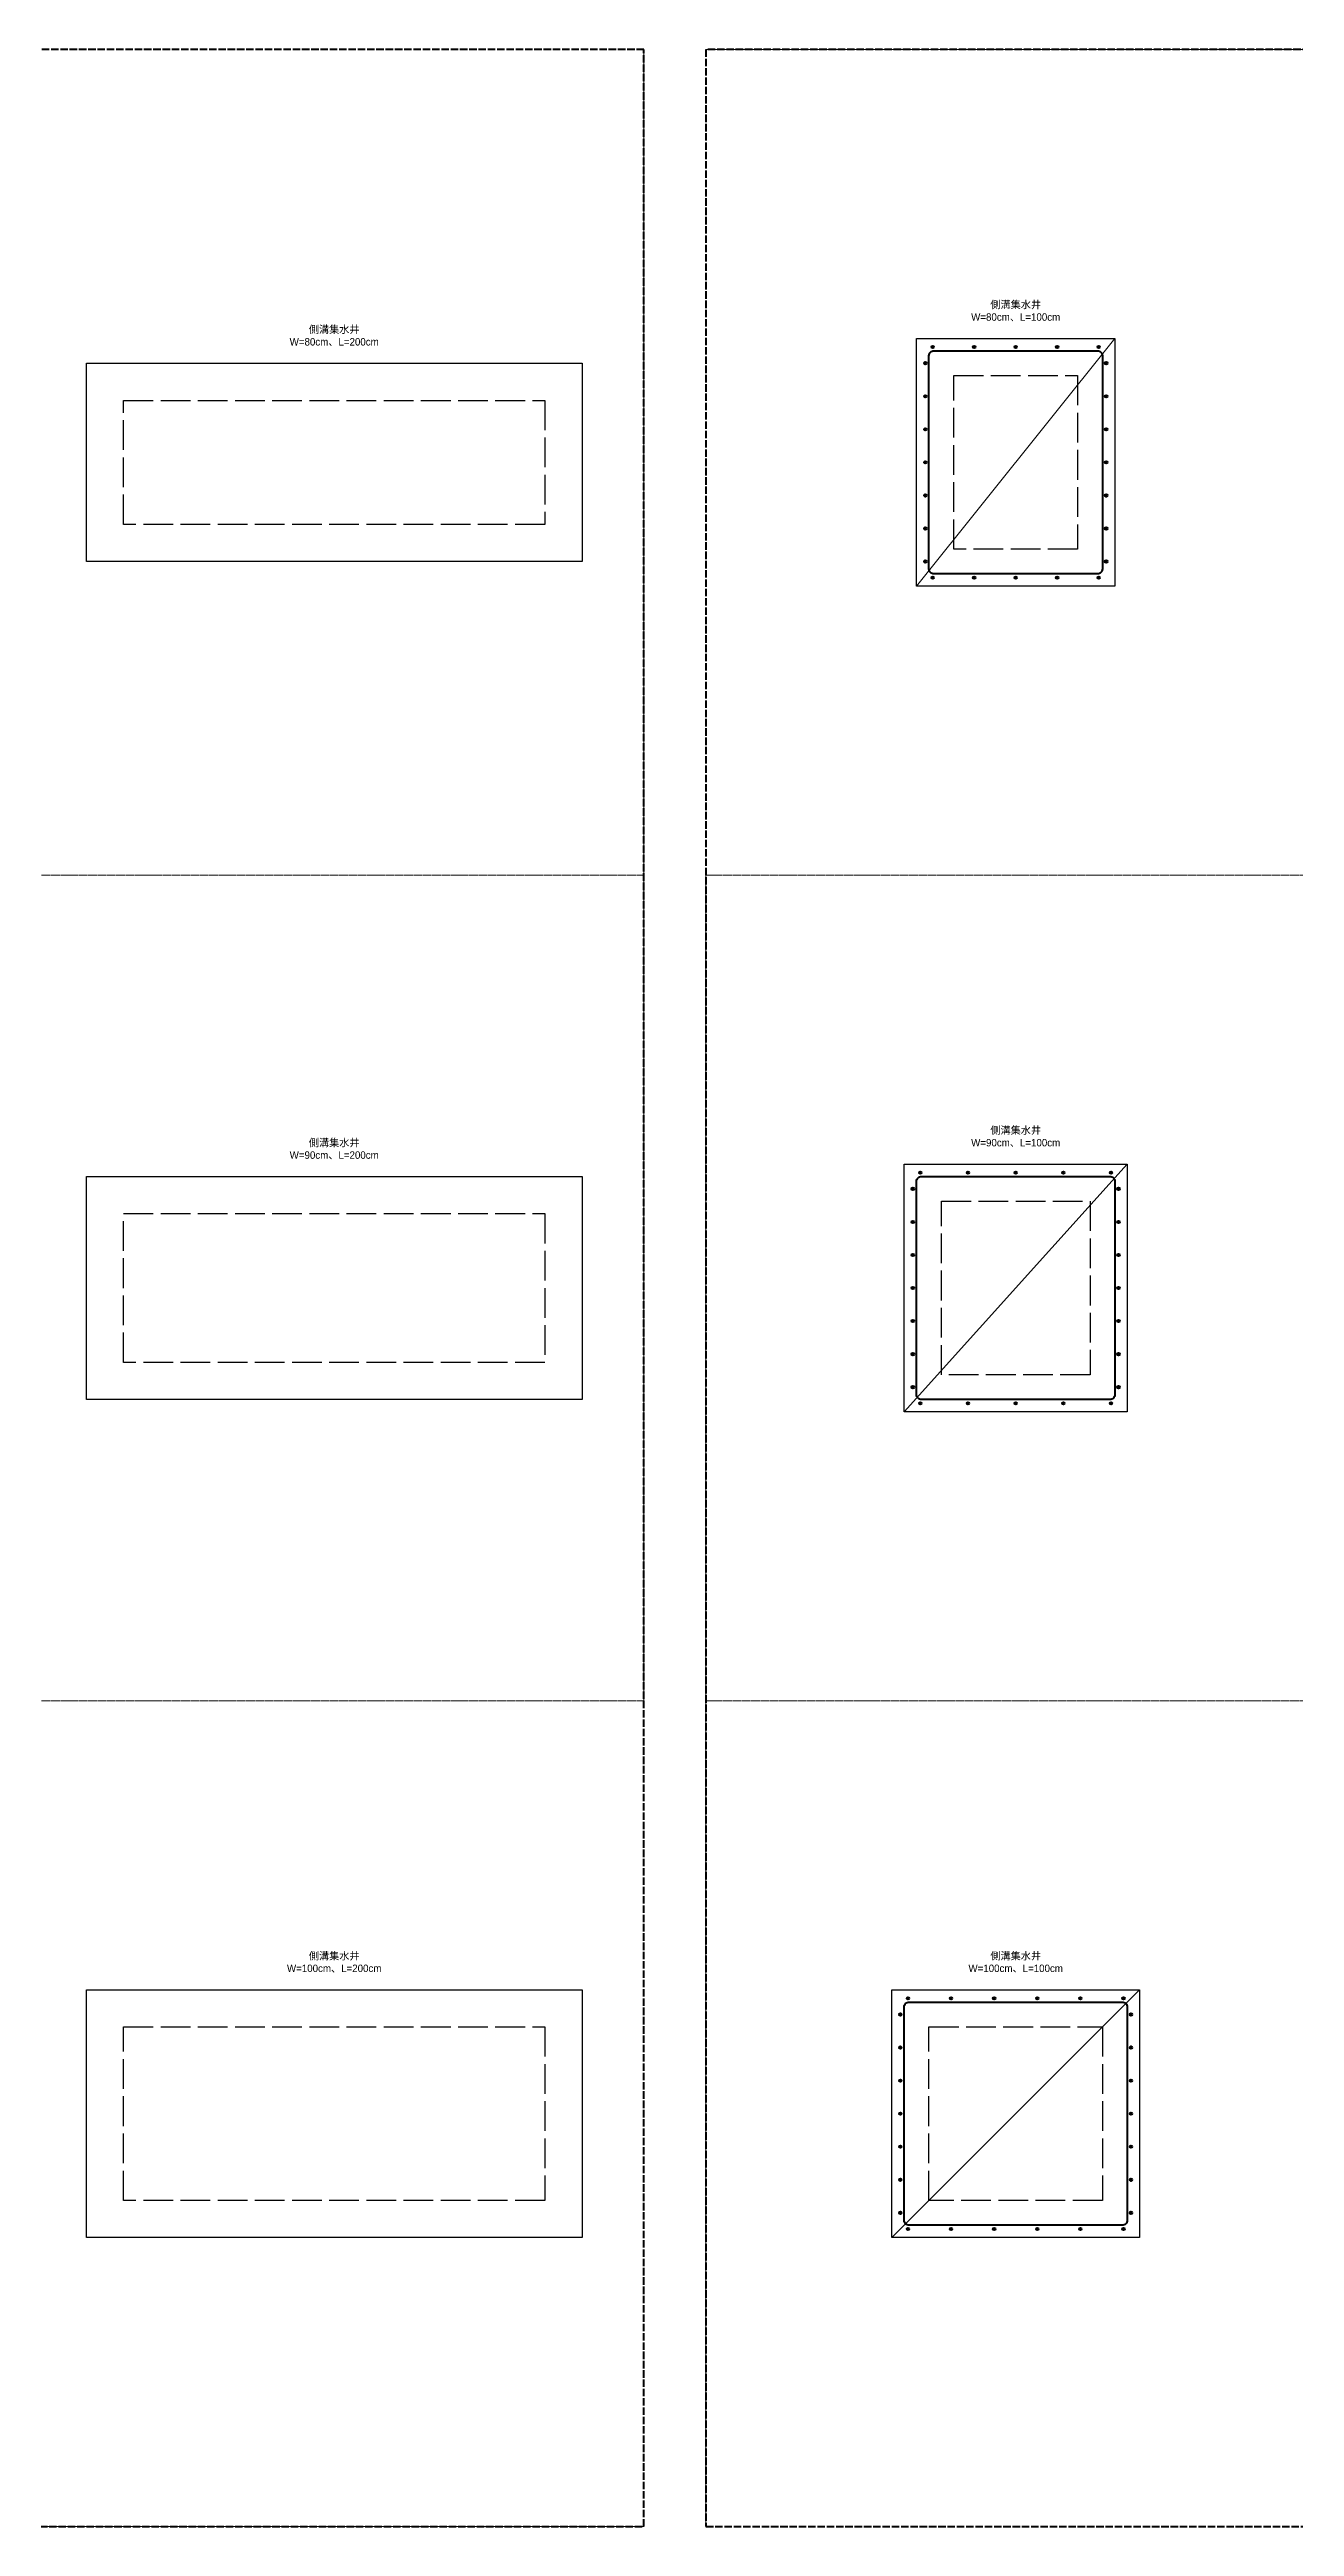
# Model space of a CAD drawing. Extents: x -6810 to 5075, y -2187 to 1200.
# Drawn here: x 3010 to 3512, y -999 to 0 of the extents above; entities that cross this region are included whole.
import ezdxf

# ---------------------------------------------------------------- set-up
doc = ezdxf.new("R2010")
doc.units = 0
doc.header["$MEASUREMENT"] = 0
doc.linetypes.add('ACAD_ISO02W100', pattern=[15, 12, -3])
for name, color, linetype, lineweight in [('一、1.基本-圖框', 7, 'Continuous', 20), ('一、3.基本-變更', 1, 'Continuous', 50), ('二、2.繪圖-施作項目', 181, 'Continuous', 30), ('二、5.繪圖-鋼筋', 60, 'Continuous', 50)]:
    doc.layers.add(name, color=color, linetype=linetype, lineweight=lineweight)
doc.layers.add('一、4.基本-隱藏', color=9, linetype='ACAD_ISO02W100', lineweight=20, plot=False)
doc.layers.add('三、3.文字-註解文字', color=2, linetype='Continuous')
doc.styles.add('註解文字', font='MS PGothic.ttf', dxfattribs={"height": 3})

msp = doc.modelspace()

# ---------------------------------------------------------------- hatches: boundary and pattern name
at = {"layer": '二、5.繪圖-鋼筋'}
h = msp.add_hatch(color=256, dxfattribs=at)
h.dxf.hatch_style = 1
h.paths.add_polyline_path([(3367, -120, 1), (3366, -120, 1)])
h = msp.add_hatch(color=256, dxfattribs=at)
h.dxf.hatch_style = 1
h.paths.add_polyline_path([(3383.75, -120, 1), (3382.75, -120, 1)])
h = msp.add_hatch(color=256, dxfattribs=at)
h.dxf.hatch_style = 1
h.paths.add_polyline_path([(3400.5, -120, 1), (3399.5, -120, 1)])
h = msp.add_hatch(color=256, dxfattribs=at)
h.dxf.hatch_style = 1
h.paths.add_polyline_path([(3417.25, -120, 1), (3416.25, -120, 1)])
h = msp.add_hatch(color=256, dxfattribs=at)
h.dxf.hatch_style = 1
h.paths.add_polyline_path([(3434, -120, 1), (3433, -120, 1)])
h = msp.add_hatch(color=256, dxfattribs=at)
h.dxf.hatch_style = 1
h.paths.add_polyline_path([(3363, -126.5, -1), (3364, -126.5, -1)])
h = msp.add_hatch(color=256, dxfattribs=at)
h.dxf.hatch_style = 1
h.paths.add_polyline_path([(3437, -126.5, 1), (3436, -126.5, 1)])
h = msp.add_hatch(color=256, dxfattribs=at)
h.dxf.hatch_style = 1
h.paths.add_polyline_path([(3363, -139.85, -1), (3364, -139.85, -1)])
h = msp.add_hatch(color=256, dxfattribs=at)
h.dxf.hatch_style = 1
h.paths.add_polyline_path([(3437, -139.85, 1), (3436, -139.85, 1)])
h = msp.add_hatch(color=256, dxfattribs=at)
h.dxf.hatch_style = 1
h.paths.add_polyline_path([(3363, -153.18, -1), (3364, -153.18, -1)])
h = msp.add_hatch(color=256, dxfattribs=at)
h.dxf.hatch_style = 1
h.paths.add_polyline_path([(3437, -153.18, 1), (3436, -153.18, 1)])
h = msp.add_hatch(color=256, dxfattribs=at)
h.dxf.hatch_style = 1
h.paths.add_polyline_path([(3363, -166.5, -1), (3364, -166.5, -1)])
h = msp.add_hatch(color=256, dxfattribs=at)
h.dxf.hatch_style = 1
h.paths.add_polyline_path([(3437, -166.5, 1), (3436, -166.5, 1)])
h = msp.add_hatch(color=256, dxfattribs=at)
h.dxf.hatch_style = 1
h.paths.add_polyline_path([(3363, -179.84, -1), (3364, -179.84, -1)])
h = msp.add_hatch(color=256, dxfattribs=at)
h.dxf.hatch_style = 1
h.paths.add_polyline_path([(3437, -179.84, 1), (3436, -179.84, 1)])
h = msp.add_hatch(color=256, dxfattribs=at)
h.dxf.hatch_style = 1
h.paths.add_polyline_path([(3363, -193.17, -1), (3364, -193.17, -1)])
h = msp.add_hatch(color=256, dxfattribs=at)
h.dxf.hatch_style = 1
h.paths.add_polyline_path([(3437, -193.17, 1), (3436, -193.17, 1)])
h = msp.add_hatch(color=256, dxfattribs=at)
h.dxf.hatch_style = 1
h.paths.add_polyline_path([(3363, -206.5, -1), (3364, -206.5, -1)])
h = msp.add_hatch(color=256, dxfattribs=at)
h.dxf.hatch_style = 1
h.paths.add_polyline_path([(3437, -206.5, 1), (3436, -206.5, 1)])
h = msp.add_hatch(color=256, dxfattribs=at)
h.dxf.hatch_style = 1
h.paths.add_polyline_path([(3367, -213, -1), (3366, -213, -1)])
h = msp.add_hatch(color=256, dxfattribs=at)
h.dxf.hatch_style = 1
h.paths.add_polyline_path([(3383.75, -213, -1), (3382.75, -213, -1)])
h = msp.add_hatch(color=256, dxfattribs=at)
h.dxf.hatch_style = 1
h.paths.add_polyline_path([(3400.5, -213, -1), (3399.5, -213, -1)])
h = msp.add_hatch(color=256, dxfattribs=at)
h.dxf.hatch_style = 1
h.paths.add_polyline_path([(3417.25, -213, -1), (3416.25, -213, -1)])
h = msp.add_hatch(color=256, dxfattribs=at)
h.dxf.hatch_style = 1
h.paths.add_polyline_path([(3434, -213, -1), (3433, -213, -1)])
h = msp.add_hatch(color=256, dxfattribs=at)
h.dxf.hatch_style = 1
h.paths.add_polyline_path([(3358, -459.5, -1), (3359, -459.5, -1)])
h = msp.add_hatch(color=256, dxfattribs=at)
h.dxf.hatch_style = 1
h.paths.add_polyline_path([(3362, -453, 1), (3361, -453, 1)])
h = msp.add_hatch(color=256, dxfattribs=at)
h.dxf.hatch_style = 1
h.paths.add_polyline_path([(3381.25, -453, 1), (3380.25, -453, 1)])
h = msp.add_hatch(color=256, dxfattribs=at)
h.dxf.hatch_style = 1
h.paths.add_polyline_path([(3400.5, -453, 1), (3399.5, -453, 1)])
h = msp.add_hatch(color=256, dxfattribs=at)
h.dxf.hatch_style = 1
h.paths.add_polyline_path([(3419.75, -453, 1), (3418.75, -453, 1)])
h = msp.add_hatch(color=256, dxfattribs=at)
h.dxf.hatch_style = 1
h.paths.add_polyline_path([(3439, -453, 1), (3438, -453, 1)])
h = msp.add_hatch(color=256, dxfattribs=at)
h.dxf.hatch_style = 1
h.paths.add_polyline_path([(3442, -459.5, 1), (3441, -459.5, 1)])
h = msp.add_hatch(color=256, dxfattribs=at)
h.dxf.hatch_style = 1
h.paths.add_polyline_path([(3358, -472.85, -1), (3359, -472.85, -1)])
h = msp.add_hatch(color=256, dxfattribs=at)
h.dxf.hatch_style = 1
h.paths.add_polyline_path([(3442, -472.85, 1), (3441, -472.85, 1)])
h = msp.add_hatch(color=256, dxfattribs=at)
h.dxf.hatch_style = 1
h.paths.add_polyline_path([(3358, -486.18, -1), (3359, -486.18, -1)])
h = msp.add_hatch(color=256, dxfattribs=at)
h.dxf.hatch_style = 1
h.paths.add_polyline_path([(3442, -486.18, 1), (3441, -486.18, 1)])
h = msp.add_hatch(color=256, dxfattribs=at)
h.dxf.hatch_style = 1
h.paths.add_polyline_path([(3358, -499.5, -1), (3359, -499.5, -1)])
h = msp.add_hatch(color=256, dxfattribs=at)
h.dxf.hatch_style = 1
h.paths.add_polyline_path([(3442, -499.5, 1), (3441, -499.5, 1)])
h = msp.add_hatch(color=256, dxfattribs=at)
h.dxf.hatch_style = 1
h.paths.add_polyline_path([(3358, -512.84, -1), (3359, -512.84, -1)])
h = msp.add_hatch(color=256, dxfattribs=at)
h.dxf.hatch_style = 1
h.paths.add_polyline_path([(3442, -512.84, 1), (3441, -512.84, 1)])
h = msp.add_hatch(color=256, dxfattribs=at)
h.dxf.hatch_style = 1
h.paths.add_polyline_path([(3358, -526.17, -1), (3359, -526.17, -1)])
h = msp.add_hatch(color=256, dxfattribs=at)
h.dxf.hatch_style = 1
h.paths.add_polyline_path([(3442, -526.17, 1), (3441, -526.17, 1)])
h = msp.add_hatch(color=256, dxfattribs=at)
h.dxf.hatch_style = 1
h.paths.add_polyline_path([(3358, -539.5, -1), (3359, -539.5, -1)])
h = msp.add_hatch(color=256, dxfattribs=at)
h.dxf.hatch_style = 1
h.paths.add_polyline_path([(3442, -539.5, 1), (3441, -539.5, 1)])
h = msp.add_hatch(color=256, dxfattribs=at)
h.dxf.hatch_style = 1
h.paths.add_polyline_path([(3362, -546, -1), (3361, -546, -1)])
h = msp.add_hatch(color=256, dxfattribs=at)
h.dxf.hatch_style = 1
h.paths.add_polyline_path([(3381.25, -546, -1), (3380.25, -546, -1)])
h = msp.add_hatch(color=256, dxfattribs=at)
h.dxf.hatch_style = 1
h.paths.add_polyline_path([(3400.5, -546, -1), (3399.5, -546, -1)])
h = msp.add_hatch(color=256, dxfattribs=at)
h.dxf.hatch_style = 1
h.paths.add_polyline_path([(3419.75, -546, -1), (3418.75, -546, -1)])
h = msp.add_hatch(color=256, dxfattribs=at)
h.dxf.hatch_style = 1
h.paths.add_polyline_path([(3439, -546, -1), (3438, -546, -1)])
h = msp.add_hatch(color=256, dxfattribs=at)
h.dxf.hatch_style = 1
h.paths.add_polyline_path([(3357, -786, 1), (3356, -786, 1)])
h = msp.add_hatch(color=256, dxfattribs=at)
h.dxf.hatch_style = 1
h.paths.add_polyline_path([(3374.4, -786, 1), (3373.4, -786, 1)])
h = msp.add_hatch(color=256, dxfattribs=at)
h.dxf.hatch_style = 1
h.paths.add_polyline_path([(3391.8, -786, 1), (3390.8, -786, 1)])
h = msp.add_hatch(color=256, dxfattribs=at)
h.dxf.hatch_style = 1
h.paths.add_polyline_path([(3409.2, -786, 1), (3408.2, -786, 1)])
h = msp.add_hatch(color=256, dxfattribs=at)
h.dxf.hatch_style = 1
h.paths.add_polyline_path([(3426.6, -786, 1), (3425.6, -786, 1)])
h = msp.add_hatch(color=256, dxfattribs=at)
h.dxf.hatch_style = 1
h.paths.add_polyline_path([(3444, -786, 1), (3443, -786, 1)])
h = msp.add_hatch(color=256, dxfattribs=at)
h.dxf.hatch_style = 1
h.paths.add_polyline_path([(3353, -792.5, -1), (3354, -792.5, -1)])
h = msp.add_hatch(color=256, dxfattribs=at)
h.dxf.hatch_style = 1
h.paths.add_polyline_path([(3447, -792.5, 1), (3446, -792.5, 1)])
h = msp.add_hatch(color=256, dxfattribs=at)
h.dxf.hatch_style = 1
h.paths.add_polyline_path([(3353, -805.85, -1), (3354, -805.85, -1)])
h = msp.add_hatch(color=256, dxfattribs=at)
h.dxf.hatch_style = 1
h.paths.add_polyline_path([(3447, -805.85, 1), (3446, -805.85, 1)])
h = msp.add_hatch(color=256, dxfattribs=at)
h.dxf.hatch_style = 1
h.paths.add_polyline_path([(3353, -819.18, -1), (3354, -819.18, -1)])
h = msp.add_hatch(color=256, dxfattribs=at)
h.dxf.hatch_style = 1
h.paths.add_polyline_path([(3447, -819.18, 1), (3446, -819.18, 1)])
h = msp.add_hatch(color=256, dxfattribs=at)
h.dxf.hatch_style = 1
h.paths.add_polyline_path([(3353, -832.5, -1), (3354, -832.5, -1)])
h = msp.add_hatch(color=256, dxfattribs=at)
h.dxf.hatch_style = 1
h.paths.add_polyline_path([(3447, -832.5, 1), (3446, -832.5, 1)])
h = msp.add_hatch(color=256, dxfattribs=at)
h.dxf.hatch_style = 1
h.paths.add_polyline_path([(3353, -845.84, -1), (3354, -845.84, -1)])
h = msp.add_hatch(color=256, dxfattribs=at)
h.dxf.hatch_style = 1
h.paths.add_polyline_path([(3447, -845.84, 1), (3446, -845.84, 1)])
h = msp.add_hatch(color=256, dxfattribs=at)
h.dxf.hatch_style = 1
h.paths.add_polyline_path([(3353, -859.17, -1), (3354, -859.17, -1)])
h = msp.add_hatch(color=256, dxfattribs=at)
h.dxf.hatch_style = 1
h.paths.add_polyline_path([(3447, -859.17, 1), (3446, -859.17, 1)])
h = msp.add_hatch(color=256, dxfattribs=at)
h.dxf.hatch_style = 1
h.paths.add_polyline_path([(3353, -872.5, -1), (3354, -872.5, -1)])
h = msp.add_hatch(color=256, dxfattribs=at)
h.dxf.hatch_style = 1
h.paths.add_polyline_path([(3357, -879, -1), (3356, -879, -1)])
h = msp.add_hatch(color=256, dxfattribs=at)
h.dxf.hatch_style = 1
h.paths.add_polyline_path([(3374.4, -879, -1), (3373.4, -879, -1)])
h = msp.add_hatch(color=256, dxfattribs=at)
h.dxf.hatch_style = 1
h.paths.add_polyline_path([(3391.8, -879, -1), (3390.8, -879, -1)])
h = msp.add_hatch(color=256, dxfattribs=at)
h.dxf.hatch_style = 1
h.paths.add_polyline_path([(3409.2, -879, -1), (3408.2, -879, -1)])
h = msp.add_hatch(color=256, dxfattribs=at)
h.dxf.hatch_style = 1
h.paths.add_polyline_path([(3426.6, -879, -1), (3425.6, -879, -1)])
h = msp.add_hatch(color=256, dxfattribs=at)
h.dxf.hatch_style = 1
h.paths.add_polyline_path([(3444, -879, -1), (3443, -879, -1)])
h = msp.add_hatch(color=256, dxfattribs=at)
h.dxf.hatch_style = 1
h.paths.add_polyline_path([(3447, -872.5, 1), (3446, -872.5, 1)])

# ---------------------------------------------------------------- linework, layer by layer
at = {"layer": '一、1.基本-圖框'}
for points in [[(3440, -116.5), (3360, -216.5)], [(3445, -449.5), (3355, -549.5)], [(3450, -782.5), (3350, -882.5)]]:
    msp.add_lwpolyline(points, dxfattribs=at)
at = {"layer": '一、3.基本-變更', "linetype": 'ACAD_ISO02W100', "ltscale": 0.25}
for points in [[(3250, 0), (2500, 0), (2500, -999), (3250, -999)], [(4025, 0), (3275, 0), (3275, -999), (4025, -999)]]:
    msp.add_lwpolyline(points, close=True, dxfattribs=at)
at = {"layer": '一、4.基本-隱藏', "linetype": 'ACAD_ISO02W100', "ltscale": 0.25}
for points in [[(3250, 0), (3000, 0), (3000, -333), (3250, -333)], [(3525, 0), (3275, 0), (3275, -333), (3525, -333)], [(3250, -333), (3000, -333), (3000, -666), (3250, -666)], [(3525, -333), (3275, -333), (3275, -666), (3525, -666)], [(3250, -666), (3000, -666), (3000, -999), (3250, -999)], [(3525, -666), (3275, -666), (3275, -999), (3525, -999)]]:
    msp.add_lwpolyline(points, close=True, dxfattribs=at)
at = {"layer": '二、2.繪圖-施作項目'}
for points in [[(3360, -216.5), (3360, -116.5), (3440, -116.5), (3440, -216.5)], [(3025, -126.5), (3225, -126.5), (3225, -206.5), (3025, -206.5)], [(3355, -549.5), (3355, -449.5), (3445, -449.5), (3445, -549.5)], [(3025, -454.5), (3225, -454.5), (3225, -544.5), (3025, -544.5)], [(3025, -782.5), (3225, -782.5), (3225, -882.5), (3025, -882.5)], [(3350, -782.5), (3450, -782.5), (3450, -882.5), (3350, -882.5)]]:
    msp.add_lwpolyline(points, close=True, dxfattribs=at)
at = {"layer": '二、2.繪圖-施作項目', "linetype": 'ACAD_ISO02W100'}
for points in [[(3375, -201.5), (3375, -131.5), (3425, -131.5), (3425, -201.5)], [(3040, -141.5), (3210, -141.5), (3210, -191.5), (3040, -191.5)], [(3040, -469.5), (3210, -469.5), (3210, -529.5), (3040, -529.5)], [(3370, -534.5), (3370, -464.5), (3430, -464.5), (3430, -534.5)], [(3040, -797.5), (3210, -797.5), (3210, -867.5), (3040, -867.5)], [(3365, -797.5), (3435, -797.5), (3435, -867.5), (3365, -867.5)]]:
    msp.add_lwpolyline(points, close=True, dxfattribs=at)
at = {"layer": '二、5.繪圖-鋼筋'}
for points in [[(3435, -209.5, -0.4142136), (3433, -211.5), (3367, -211.5, -0.4142136), (3365, -209.5), (3365, -123.5, -0.4142136), (3367, -121.5), (3433, -121.5, -0.4142136), (3435, -123.5), (3435, -209.5)], [(3440, -542.5, -0.4142136), (3438, -544.5), (3362, -544.5, -0.4142136), (3360, -542.5), (3360, -456.5, -0.4142136), (3362, -454.5), (3438, -454.5, -0.4142136), (3440, -456.5), (3440, -542.5)], [(3445, -875.5, -0.4142136), (3443, -877.5), (3357, -877.5, -0.4142136), (3355, -875.5), (3355, -789.5, -0.4142136), (3357, -787.5), (3443, -787.5, -0.4142136), (3445, -789.5), (3445, -875.5)]]:
    msp.add_lwpolyline(points, format="xyb", dxfattribs=at)
for centre in [(3366.5, -120), (3383.25, -120), (3400, -120), (3416.75, -120), (3433.5, -120), (3363.5, -126.5), (3436.5, -126.5), (3363.5, -139.85), (3436.5, -139.85), (3363.5, -153.18), (3436.5, -153.18), (3363.5, -166.5), (3436.5, -166.5), (3363.5, -179.84), (3436.5, -179.84), (3363.5, -193.17), (3436.5, -193.17), (3363.5, -206.5), (3436.5, -206.5), (3366.5, -213), (3383.25, -213), (3400, -213), (3416.75, -213), (3433.5, -213), (3358.5, -459.5), (3361.5, -453), (3380.75, -453), (3400, -453), (3419.25, -453), (3438.5, -453), (3441.5, -459.5), (3358.5, -472.85), (3441.5, -472.85), (3358.5, -486.18), (3441.5, -486.18), (3358.5, -499.5), (3441.5, -499.5), (3358.5, -512.84), (3441.5, -512.84), (3358.5, -526.17), (3441.5, -526.17), (3358.5, -539.5), (3441.5, -539.5), (3361.5, -546), (3380.75, -546), (3400, -546), (3419.25, -546), (3438.5, -546), (3356.5, -786), (3373.9, -786), (3391.3, -786), (3408.7, -786), (3426.1, -786), (3443.5, -786), (3353.5, -792.5), (3446.5, -792.5), (3353.5, -805.85), (3446.5, -805.85), (3353.5, -819.18), (3446.5, -819.18), (3353.5, -832.5), (3446.5, -832.5), (3353.5, -845.84), (3446.5, -845.84), (3353.5, -859.17), (3446.5, -859.17), (3353.5, -872.5), (3356.5, -879), (3373.9, -879), (3391.3, -879), (3408.7, -879), (3426.1, -879), (3443.5, -879), (3446.5, -872.5)]:
    msp.add_circle(centre, 0.5, dxfattribs=at)

# ---------------------------------------------------------------- texts
at = {"layer": '三、3.文字-註解文字', "char_height": 3, "attachment_point": 5, "style": '註解文字'}
for s, insert in [('{\\fMS PGothic|b0|i0|c128|p34;側溝集水井\\PW=}8{\\fMS PGothic|b0|i0|c128|p34;0cm、L=100cm}', (3400, -105.5)), ('{\\fMS PGothic|b0|i0|c128|p34;側溝集水井\\PW=}8{\\fMS PGothic|b0|i0|c128|p34;0cm、L=200cm}', (3125, -115.5)), ('{\\fMS PGothic|b0|i0|c128|p34;側溝集水井\\PW=}9{\\fMS PGothic|b0|i0|c128|p34;0cm、L=200cm}', (3125, -443.5)), ('{\\fMS PGothic|b0|i0|c128|p34;側溝集水井\\PW=}9{\\fMS PGothic|b0|i0|c128|p34;0cm、L=100cm}', (3400, -438.5)), ('{\\fMS PGothic|b0|i0|c128|p34;側溝集水井\\PW=}10{\\fMS PGothic|b0|i0|c128|p34;0cm、L=200cm}', (3125, -771.5)), ('{\\fMS PGothic|b0|i0|c128|p34;側溝集水井\\PW=}10{\\fMS PGothic|b0|i0|c128|p34;0cm、L=100cm}', (3400, -771.5))]:
    msp.add_mtext_dynamic_manual_height_columns(s, width=81.87844, gutter_width=15, heights=[0], dxfattribs=dict(at, insert=insert))

doc.saveas('drawing.dxf')
